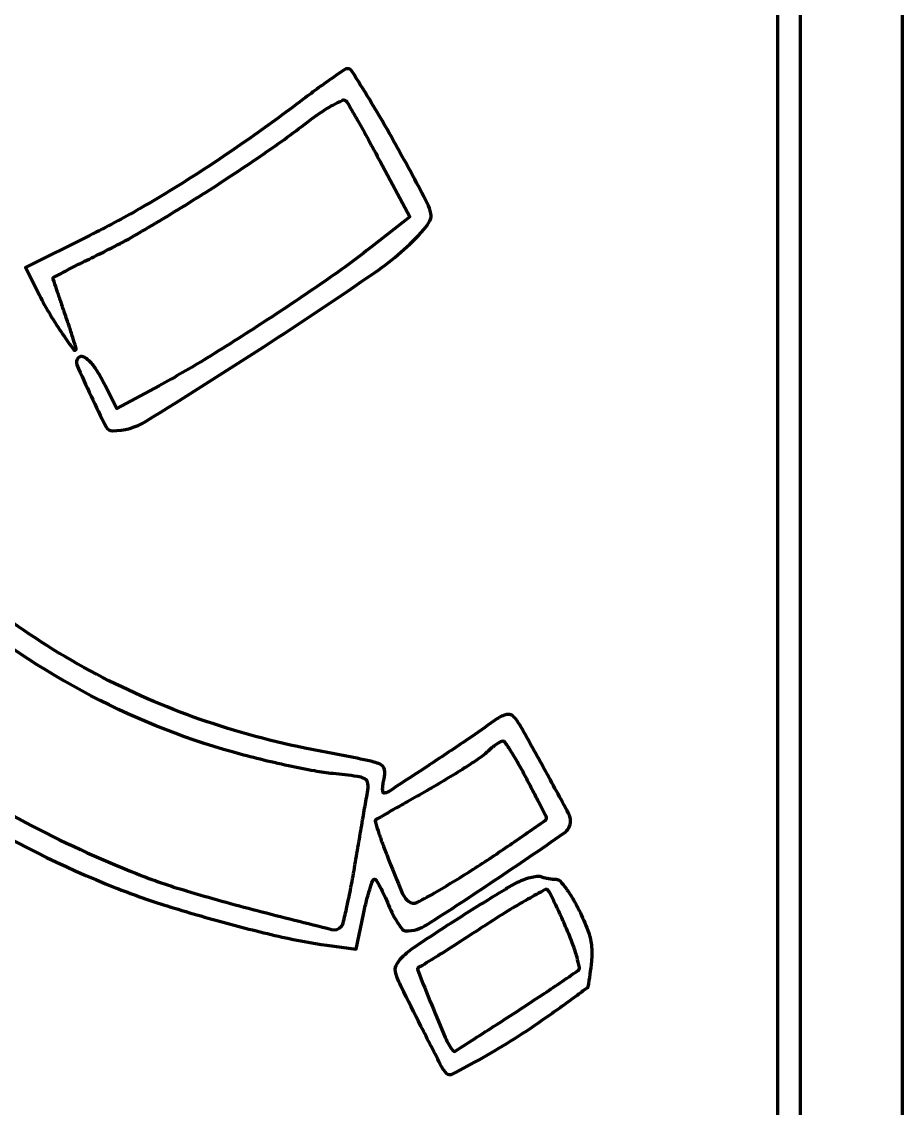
# Model space of a CAD drawing. Extents: x -683.2 to -647, y -482.4 to -428.5.
# Drawn here: x -652.3 to -647.03, y -475.09 to -468.58 of the extents above; entities that cross this region are included whole.
import ezdxf

# ---------------------------------------------------------------- set-up
doc = ezdxf.new("R2010")
doc.units = 0
doc.layers.add('layer0', color=255, linetype='CONTINUOUS', lineweight=100)
doc.layers.add('layer1', color=1, linetype='CONTINUOUS', lineweight=100)

msp = doc.modelspace()

# ---------------------------------------------------------------- linework, layer by layer
at = {"layer": 'layer0'}
for points in [[(-682.6423, -455.2877), (-682.6423, -481.7011), (-665.1423, -481.7011), (-647.6423, -481.7011), (-647.6423, -455.2877), (-647.6423, -428.8742), (-665.1423, -428.8742), (-682.6423, -428.8742), (-682.6423, -455.2877)], [(-676.345, -481.4272), (-676.4146, -481.5635), (-679.4596, -481.5635), (-682.5046, -481.5635), (-682.5046, -455.2877), (-682.5046, -429.0118), (-665.1423, -429.0118), (-647.7799, -429.0118), (-647.7799, -455.2877), (-647.7799, -481.5635), (-650.9962, -481.5635), (-654.2124, -481.5635), (-654.2333, -481.4344)], [(-650.1591, -469.4201), (-649.9816, -469.7521), (-650.2098, -469.9315)], [(-651.8972, -469.8633), (-652.2827, -470.0548), (-652.1982, -470.2214)], [(-651.481, -470.7624), (-651.7342, -470.899), (-651.8043, -470.7616)], [(-650.4781, -474.1114), (-650.3027, -474.1349), (-650.2584, -473.9259)]]:
    msp.add_lwpolyline(points, dxfattribs=at)
for points, knots in [([(-651.8043, -470.7616), (-651.8199, -470.7309), (-651.8368, -470.7009), (-651.8549, -470.6717), (-651.8549, -470.6717), (-651.8676, -470.651), (-651.8826, -470.6318), (-651.8997, -470.6145), (-651.8997, -470.6145), (-651.9102, -470.6037), (-651.923, -470.5953), (-651.9372, -470.5899), (-651.9372, -470.5899), (-651.9474, -470.586), (-651.959, -470.5885), (-651.9667, -470.5963), (-651.9667, -470.5963), (-651.9775, -470.607), (-651.9806, -470.6233), (-651.9745, -470.6372), (-651.9745, -470.6372), (-651.9471, -470.7001), (-651.9189, -470.7626), (-651.8896, -470.8247), (-651.8896, -470.8247), (-651.8605, -470.8867), (-651.8305, -470.9482), (-651.7995, -471.0093), (-651.7995, -471.0093), (-651.7923, -471.0235), (-651.7776, -471.0325), (-651.7616, -471.0325), (-651.7616, -471.0325), (-651.6902, -471.0325), (-651.6202, -471.0126), (-651.5596, -470.975), (-651.5596, -470.975), (-651.3233, -470.8288), (-651.0885, -470.6803), (-650.8551, -470.5296), (-650.8551, -470.5296), (-650.63, -470.3842), (-650.4072, -470.2352), (-650.1868, -470.0828), (-650.1868, -470.0828), (-650.0807, -470.0094), (-649.9833, -469.924), (-649.8967, -469.8283), (-649.8967, -469.8283), (-649.8825, -469.8126), (-649.8704, -469.795), (-649.8605, -469.7762), (-649.8605, -469.7762), (-649.8535, -469.7627), (-649.8513, -469.7471), (-649.8544, -469.7321), (-649.8544, -469.7321), (-649.8587, -469.7108), (-649.866, -469.6901), (-649.876, -469.6707), (-649.876, -469.6707), (-649.9042, -469.6158), (-649.933, -469.5612), (-649.9623, -469.5069), (-649.9623, -469.5069), (-650.0081, -469.422), (-650.0546, -469.3376), (-650.1021, -469.2536), (-650.1021, -469.2536), (-650.1412, -469.1843), (-650.1816, -469.1156), (-650.2231, -469.0477), (-650.2231, -469.0477), (-650.2576, -468.9914), (-650.2924, -468.9354), (-650.3276, -468.8796), (-650.3276, -468.8796), (-650.3335, -468.8702), (-650.3439, -468.8647), (-650.3549, -468.865), (-650.3549, -468.865), (-650.3549, -468.865), (-650.3549, -468.865), (-650.3549, -468.865)], [0, 0, 0, 0, 0.047619, 0.047619, 0.047619, 0.047619, 0.095238, 0.095238, 0.095238, 0.095238, 0.142857, 0.142857, 0.142857, 0.142857, 0.190476, 0.190476, 0.190476, 0.190476, 0.238095, 0.238095, 0.238095, 0.238095, 0.285714, 0.285714, 0.285714, 0.285714, 0.333333, 0.333333, 0.333333, 0.333333, 0.380952, 0.380952, 0.380952, 0.380952, 0.428571, 0.428571, 0.428571, 0.428571, 0.47619, 0.47619, 0.47619, 0.47619, 0.52381, 0.52381, 0.52381, 0.52381, 0.571429, 0.571429, 0.571429, 0.571429, 0.619048, 0.619048, 0.619048, 0.619048, 0.666667, 0.666667, 0.666667, 0.666667, 0.714286, 0.714286, 0.714286, 0.714286, 0.761905, 0.761905, 0.761905, 0.761905, 0.809524, 0.809524, 0.809524, 0.809524, 0.857143, 0.857143, 0.857143, 0.857143, 0.904762, 0.904762, 0.904762, 0.904762, 0.952381, 0.952381, 0.952381, 0.952381, 1, 1, 1, 1]), ([(-650.3549, -468.865), (-650.3605, -468.8651), (-650.366, -468.8669), (-650.3707, -468.8701), (-650.3707, -468.8701), (-650.3946, -468.8863), (-650.4184, -468.9026), (-650.4422, -468.9191), (-650.4422, -468.9191), (-650.4701, -468.9384), (-650.4977, -468.9581), (-650.5251, -468.9781), (-650.5251, -468.9781), (-650.5567, -469.0012), (-650.588, -469.0245), (-650.6191, -469.0481), (-650.6191, -469.0481), (-650.7297, -469.1319), (-650.8419, -469.2137), (-650.9555, -469.2933), (-650.9555, -469.2933), (-651.0634, -469.3688), (-651.1729, -469.442), (-651.2839, -469.5129), (-651.2839, -469.5129), (-651.3876, -469.579), (-651.4928, -469.6427), (-651.5995, -469.704), (-651.5995, -469.704), (-651.6971, -469.7601), (-651.7964, -469.8132), (-651.8972, -469.8633)], [0, 0, 0, 0, 0.125, 0.125, 0.125, 0.125, 0.25, 0.25, 0.25, 0.25, 0.375, 0.375, 0.375, 0.375, 0.5, 0.5, 0.5, 0.5, 0.625, 0.625, 0.625, 0.625, 0.75, 0.75, 0.75, 0.75, 0.875, 0.875, 0.875, 0.875, 1, 1, 1, 1]), ([(-652.1982, -470.2214), (-652.1783, -470.2607), (-652.1571, -470.2992), (-652.1345, -470.3369), (-652.1345, -470.3369), (-652.1107, -470.3768), (-652.0856, -470.416), (-652.0594, -470.4544), (-652.0594, -470.4544), (-652.0377, -470.4862), (-652.0153, -470.5174), (-651.9921, -470.5481), (-651.9921, -470.5481), (-651.9907, -470.55), (-651.9885, -470.5511), (-651.9861, -470.5511), (-651.9861, -470.5511), (-651.9819, -470.5511), (-651.9786, -470.5477), (-651.9786, -470.5435), (-651.9786, -470.5435), (-651.9786, -470.5395), (-651.9792, -470.5355), (-651.9803, -470.5317), (-651.9803, -470.5317), (-651.9865, -470.5121), (-651.9926, -470.4926), (-651.9988, -470.4731), (-651.9988, -470.4731), (-652.006, -470.4503), (-652.0134, -470.4276), (-652.021, -470.4049), (-652.021, -470.4049), (-652.0297, -470.3788), (-652.0385, -470.3529), (-652.0474, -470.327), (-652.0474, -470.327), (-652.0563, -470.3012), (-652.0651, -470.2755), (-652.0738, -470.2497), (-652.0738, -470.2497), (-652.0813, -470.2275), (-652.0887, -470.2053), (-652.096, -470.1831), (-652.096, -470.1831), (-652.1024, -470.1637), (-652.1088, -470.1442), (-652.1152, -470.1248), (-652.1152, -470.1248), (-652.1158, -470.1226), (-652.1162, -470.1203), (-652.1162, -470.1181), (-652.1162, -470.1181), (-652.1162, -470.1159), (-652.115, -470.1139), (-652.1131, -470.1129), (-652.1131, -470.1129), (-652.0864, -470.099), (-652.0596, -470.085), (-652.0328, -470.0712), (-652.0328, -470.0712), (-652.0024, -470.0554), (-651.9718, -470.0398), (-651.9412, -470.0245), (-651.9412, -470.0245), (-651.905, -470.0064), (-651.8687, -469.9886), (-651.8323, -469.9708), (-651.8323, -469.9708), (-651.7425, -469.9271), (-651.6544, -469.8798), (-651.5684, -469.829), (-651.5684, -469.829), (-651.4521, -469.7605), (-651.337, -469.6901), (-651.2231, -469.6178), (-651.2231, -469.6178), (-651.1055, -469.5432), (-650.9891, -469.4666), (-650.8741, -469.3881), (-650.8741, -469.3881), (-650.7784, -469.3229), (-650.6846, -469.2549), (-650.5929, -469.1843), (-650.5929, -469.1843), (-650.5669, -469.1643), (-650.5403, -469.1451), (-650.5132, -469.1266), (-650.5132, -469.1266), (-650.4901, -469.1109), (-650.4662, -469.0963), (-650.4417, -469.0828), (-650.4417, -469.0828), (-650.4227, -469.0724), (-650.4033, -469.0627), (-650.3834, -469.0538), (-650.3834, -469.0538), (-650.3765, -469.0507), (-650.3683, -469.0524), (-650.3632, -469.0581), (-650.3632, -469.0581), (-650.3569, -469.0652), (-650.3514, -469.0728), (-650.3467, -469.081), (-650.3467, -469.081), (-650.3284, -469.1129), (-650.3102, -469.1448), (-650.2922, -469.1768), (-650.2922, -469.1768), (-650.2709, -469.2146), (-650.2498, -469.2526), (-650.2289, -469.2907), (-650.2289, -469.2907), (-650.2054, -469.3337), (-650.1821, -469.3769), (-650.1591, -469.4201)], [0, 0, 0, 0, 0.034483, 0.034483, 0.034483, 0.034483, 0.068966, 0.068966, 0.068966, 0.068966, 0.103448, 0.103448, 0.103448, 0.103448, 0.137931, 0.137931, 0.137931, 0.137931, 0.172414, 0.172414, 0.172414, 0.172414, 0.206897, 0.206897, 0.206897, 0.206897, 0.241379, 0.241379, 0.241379, 0.241379, 0.275862, 0.275862, 0.275862, 0.275862, 0.310345, 0.310345, 0.310345, 0.310345, 0.344828, 0.344828, 0.344828, 0.344828, 0.37931, 0.37931, 0.37931, 0.37931, 0.413793, 0.413793, 0.413793, 0.413793, 0.448276, 0.448276, 0.448276, 0.448276, 0.482759, 0.482759, 0.482759, 0.482759, 0.517241, 0.517241, 0.517241, 0.517241, 0.551724, 0.551724, 0.551724, 0.551724, 0.586207, 0.586207, 0.586207, 0.586207, 0.62069, 0.62069, 0.62069, 0.62069, 0.655172, 0.655172, 0.655172, 0.655172, 0.689655, 0.689655, 0.689655, 0.689655, 0.724138, 0.724138, 0.724138, 0.724138, 0.758621, 0.758621, 0.758621, 0.758621, 0.793103, 0.793103, 0.793103, 0.793103, 0.827586, 0.827586, 0.827586, 0.827586, 0.862069, 0.862069, 0.862069, 0.862069, 0.896552, 0.896552, 0.896552, 0.896552, 0.931034, 0.931034, 0.931034, 0.931034, 0.965517, 0.965517, 0.965517, 0.965517, 1, 1, 1, 1]), ([(-650.1347, -473.2006), (-650.138, -473.2006), (-650.1408, -473.1983), (-650.1415, -473.1951), (-650.1415, -473.1951), (-650.1428, -473.1888), (-650.1434, -473.1823), (-650.1434, -473.1758), (-650.1434, -473.1758), (-650.1434, -473.1667), (-650.1427, -473.1575), (-650.1413, -473.1485), (-650.1413, -473.1485), (-650.1395, -473.1376), (-650.1373, -473.1268), (-650.1346, -473.1161), (-650.1346, -473.1161), (-650.13, -473.0977), (-650.1295, -473.0784), (-650.1329, -473.0597), (-650.1329, -473.0597), (-650.1356, -473.0455), (-650.1453, -473.0336), (-650.1588, -473.0281), (-650.1588, -473.0281), (-650.1831, -473.0182), (-650.2083, -473.0107), (-650.2341, -473.0055), (-650.2341, -473.0055), (-650.3452, -472.9833), (-650.4564, -472.9615), (-650.5676, -472.9398), (-650.5676, -472.9398), (-650.7943, -472.8958), (-651.0176, -472.8357), (-651.2358, -472.7598), (-651.2358, -472.7598), (-651.4496, -472.6855), (-651.6574, -472.5951), (-651.8575, -472.4893), (-651.8575, -472.4893), (-652.0566, -472.3841), (-652.2474, -472.2638), (-652.4283, -472.1295), (-652.4283, -472.1295), (-652.6113, -471.9936), (-652.784, -471.8444), (-652.9451, -471.6831), (-652.9451, -471.6831), (-653.0397, -471.5883), (-653.1302, -471.4893), (-653.2162, -471.3866), (-653.2162, -471.3866), (-653.3024, -471.2837), (-653.384, -471.1771), (-653.4609, -471.067), (-653.4609, -471.067), (-653.5417, -470.9514), (-653.6177, -470.8324), (-653.6887, -470.7104), (-653.6887, -470.7104), (-653.7665, -470.5768), (-653.8402, -470.4407), (-653.9095, -470.3024), (-653.9095, -470.3024), (-653.9388, -470.2439), (-653.9691, -470.1858), (-654.0001, -470.1283), (-654.0001, -470.1283), (-654.0233, -470.0853), (-654.048, -470.0431), (-654.0742, -470.0019), (-654.0742, -470.0019), (-654.0934, -469.9717), (-654.1135, -469.9422), (-654.1346, -469.9133), (-654.1346, -469.9133), (-654.1422, -469.903), (-654.1542, -469.8968), (-654.1671, -469.8968), (-654.1671, -469.8968), (-654.1789, -469.8968), (-654.1904, -469.9008), (-654.1996, -469.9081), (-654.1996, -469.9081), (-654.2284, -469.9308), (-654.2568, -469.954), (-654.2847, -469.9777), (-654.2847, -469.9777), (-654.3185, -470.0065), (-654.3516, -470.0362), (-654.3838, -470.0668), (-654.3838, -470.0668), (-654.4202, -470.1013), (-654.4559, -470.1365), (-654.491, -470.1723), (-654.491, -470.1723), (-654.5283, -470.2104), (-654.5653, -470.2488), (-654.6019, -470.2875), (-654.6019, -470.2875), (-654.639, -470.3266), (-654.6758, -470.366), (-654.7122, -470.4057), (-654.7122, -470.4057), (-654.7443, -470.4407), (-654.7761, -470.4759), (-654.8077, -470.5113), (-654.8077, -470.5113), (-654.8275, -470.5336), (-654.8468, -470.5565), (-654.8654, -470.58)], [0, 0, 0, 0, 0.035714, 0.035714, 0.035714, 0.035714, 0.071429, 0.071429, 0.071429, 0.071429, 0.107143, 0.107143, 0.107143, 0.107143, 0.142857, 0.142857, 0.142857, 0.142857, 0.178571, 0.178571, 0.178571, 0.178571, 0.214286, 0.214286, 0.214286, 0.214286, 0.25, 0.25, 0.25, 0.25, 0.285714, 0.285714, 0.285714, 0.285714, 0.321429, 0.321429, 0.321429, 0.321429, 0.357143, 0.357143, 0.357143, 0.357143, 0.392857, 0.392857, 0.392857, 0.392857, 0.428571, 0.428571, 0.428571, 0.428571, 0.464286, 0.464286, 0.464286, 0.464286, 0.5, 0.5, 0.5, 0.5, 0.535714, 0.535714, 0.535714, 0.535714, 0.571429, 0.571429, 0.571429, 0.571429, 0.607143, 0.607143, 0.607143, 0.607143, 0.642857, 0.642857, 0.642857, 0.642857, 0.678571, 0.678571, 0.678571, 0.678571, 0.714286, 0.714286, 0.714286, 0.714286, 0.75, 0.75, 0.75, 0.75, 0.785714, 0.785714, 0.785714, 0.785714, 0.821429, 0.821429, 0.821429, 0.821429, 0.857143, 0.857143, 0.857143, 0.857143, 0.892857, 0.892857, 0.892857, 0.892857, 0.928571, 0.928571, 0.928571, 0.928571, 0.964286, 0.964286, 0.964286, 0.964286, 1, 1, 1, 1]), ([(-650.2098, -469.9315), (-650.2943, -469.9979), (-650.3809, -470.0617), (-650.4693, -470.1229), (-650.4693, -470.1229), (-650.588, -470.2049), (-650.7077, -470.2854), (-650.8284, -470.3643), (-650.8284, -470.3643), (-650.9497, -470.4436), (-651.072, -470.5213), (-651.1953, -470.5974), (-651.1953, -470.5974), (-651.2889, -470.6552), (-651.3842, -470.7102), (-651.481, -470.7624)], [0, 0, 0, 0, 0.25, 0.25, 0.25, 0.25, 0.5, 0.5, 0.5, 0.5, 0.75, 0.75, 0.75, 0.75, 1, 1, 1, 1]), ([(-653.451, -471.2865), (-653.2463, -471.5573), (-653.0137, -471.8058), (-652.757, -472.0279), (-652.757, -472.0279), (-652.5073, -472.244), (-652.2347, -472.4324), (-651.9443, -472.5896), (-651.9443, -472.5896), (-651.6564, -472.7455), (-651.352, -472.8687), (-651.0367, -472.9571), (-651.0367, -472.9571), (-650.9838, -472.9719), (-650.9306, -472.9858), (-650.8772, -472.9989), (-650.8772, -472.9989), (-650.8207, -473.0127), (-650.764, -473.0256), (-650.7072, -473.0378), (-650.7072, -473.0378), (-650.6553, -473.0489), (-650.6032, -473.0592), (-650.551, -473.0688), (-650.551, -473.0688), (-650.5142, -473.0756), (-650.4771, -473.0809), (-650.4399, -473.0847), (-650.4399, -473.0847), (-650.3921, -473.0896), (-650.3444, -473.0951), (-650.2968, -473.1012), (-650.2968, -473.1012), (-650.2801, -473.1033), (-650.264, -473.1085), (-650.2493, -473.1165), (-650.2493, -473.1165), (-650.2392, -473.1221), (-650.2324, -473.1324), (-650.2314, -473.1439), (-650.2314, -473.1439), (-650.2299, -473.1617), (-650.2308, -473.1796), (-650.2341, -473.1971), (-650.2341, -473.1971), (-650.2375, -473.215), (-650.2407, -473.2329), (-650.2439, -473.2508), (-650.2439, -473.2508), (-650.2504, -473.2877), (-650.2568, -473.3246), (-650.2632, -473.3615), (-650.2632, -473.3615), (-650.2708, -473.4051), (-650.2783, -473.4488), (-650.2857, -473.4925), (-650.2857, -473.4925), (-650.2936, -473.5386), (-650.3014, -473.5847), (-650.3092, -473.6308), (-650.3092, -473.6308), (-650.3167, -473.6755), (-650.3247, -473.7201), (-650.3332, -473.7646), (-650.3332, -473.7646), (-650.3406, -473.8036), (-650.3487, -473.8426), (-650.3573, -473.8814), (-650.3573, -473.8814), (-650.3646, -473.9141), (-650.3721, -473.9467), (-650.3799, -473.9792), (-650.3799, -473.9792), (-650.3818, -473.9872), (-650.3858, -473.9946), (-650.3915, -474.0005), (-650.3915, -474.0005), (-650.4061, -474.0161), (-650.428, -474.0225), (-650.4487, -474.0173), (-650.4487, -474.0173), (-650.5975, -473.9804), (-650.746, -473.9427), (-650.8943, -473.9042), (-650.8943, -473.9042), (-651.0361, -473.8675), (-651.1772, -473.8283), (-651.3177, -473.7867), (-651.3177, -473.7867), (-651.419, -473.7566), (-651.519, -473.722), (-651.6172, -473.683), (-651.6172, -473.683), (-651.8439, -473.5929), (-652.0656, -473.4908), (-652.2814, -473.377), (-652.2814, -473.377), (-652.4918, -473.2662), (-652.6956, -473.1433), (-652.8918, -473.009), (-652.8918, -473.009), (-653.0817, -472.8791), (-653.2637, -472.7379), (-653.4368, -472.5862), (-653.4368, -472.5862), (-653.6035, -472.4403), (-653.7601, -472.2834), (-653.9058, -472.1166), (-653.9058, -472.1166), (-654.0083, -471.9992), (-654.1051, -471.8769), (-654.1958, -471.7502), (-654.1958, -471.7502), (-654.3022, -471.6015), (-654.4042, -471.4498), (-654.5015, -471.295), (-654.5015, -471.295), (-654.594, -471.148), (-654.684, -470.9995), (-654.7716, -470.8495), (-654.7716, -470.8495), (-654.7971, -470.8058), (-654.8051, -470.754), (-654.7939, -470.7046), (-654.7939, -470.7046), (-654.7894, -470.6844), (-654.7798, -470.6658), (-654.7662, -470.6503), (-654.7662, -470.6503), (-654.6786, -470.5508), (-654.5906, -470.4517), (-654.5024, -470.3528), (-654.5024, -470.3528), (-654.4123, -470.2517), (-654.322, -470.1508), (-654.2314, -470.0502), (-654.2314, -470.0502), (-654.2225, -470.0402), (-654.2097, -470.0345), (-654.1962, -470.0345), (-654.1962, -470.0345), (-654.1927, -470.0345), (-654.1895, -470.0363), (-654.1879, -470.0394), (-654.1879, -470.0394), (-654.17, -470.0723), (-654.1523, -470.1052), (-654.1346, -470.1381), (-654.1346, -470.1381), (-654.1144, -470.1758), (-654.0945, -470.2138), (-654.075, -470.252), (-654.075, -470.252), (-654.052, -470.2969), (-654.0293, -470.342), (-654.0069, -470.3872), (-654.0069, -470.3872), (-653.85, -470.7036), (-653.6639, -471.0047), (-653.451, -471.2865), (-653.451, -471.2865), (-653.451, -471.2865), (-653.451, -471.2865), (-653.451, -471.2865)], [0, 0, 0, 0, 0.02439, 0.02439, 0.02439, 0.02439, 0.04878, 0.04878, 0.04878, 0.04878, 0.073171, 0.073171, 0.073171, 0.073171, 0.097561, 0.097561, 0.097561, 0.097561, 0.121951, 0.121951, 0.121951, 0.121951, 0.146341, 0.146341, 0.146341, 0.146341, 0.170732, 0.170732, 0.170732, 0.170732, 0.195122, 0.195122, 0.195122, 0.195122, 0.219512, 0.219512, 0.219512, 0.219512, 0.243902, 0.243902, 0.243902, 0.243902, 0.268293, 0.268293, 0.268293, 0.268293, 0.292683, 0.292683, 0.292683, 0.292683, 0.317073, 0.317073, 0.317073, 0.317073, 0.341463, 0.341463, 0.341463, 0.341463, 0.365854, 0.365854, 0.365854, 0.365854, 0.390244, 0.390244, 0.390244, 0.390244, 0.414634, 0.414634, 0.414634, 0.414634, 0.439024, 0.439024, 0.439024, 0.439024, 0.463415, 0.463415, 0.463415, 0.463415, 0.487805, 0.487805, 0.487805, 0.487805, 0.512195, 0.512195, 0.512195, 0.512195, 0.536585, 0.536585, 0.536585, 0.536585, 0.560976, 0.560976, 0.560976, 0.560976, 0.585366, 0.585366, 0.585366, 0.585366, 0.609756, 0.609756, 0.609756, 0.609756, 0.634146, 0.634146, 0.634146, 0.634146, 0.658537, 0.658537, 0.658537, 0.658537, 0.682927, 0.682927, 0.682927, 0.682927, 0.707317, 0.707317, 0.707317, 0.707317, 0.731707, 0.731707, 0.731707, 0.731707, 0.756098, 0.756098, 0.756098, 0.756098, 0.780488, 0.780488, 0.780488, 0.780488, 0.804878, 0.804878, 0.804878, 0.804878, 0.829268, 0.829268, 0.829268, 0.829268, 0.853659, 0.853659, 0.853659, 0.853659, 0.878049, 0.878049, 0.878049, 0.878049, 0.902439, 0.902439, 0.902439, 0.902439, 0.926829, 0.926829, 0.926829, 0.926829, 0.951219, 0.951219, 0.951219, 0.951219, 0.97561, 0.97561, 0.97561, 0.97561, 1, 1, 1, 1]), ([(-654.7562, -471.096), (-654.585, -471.4034), (-654.3896, -471.6967), (-654.1718, -471.9731), (-654.1718, -471.9731), (-653.962, -472.2394), (-653.7289, -472.4865), (-653.4752, -472.7113), (-653.4752, -472.7113), (-653.2236, -472.9344), (-652.9523, -473.1344), (-652.6648, -473.3089), (-652.6648, -473.3089), (-652.3706, -473.4874), (-652.0619, -473.6409), (-651.742, -473.7679), (-651.742, -473.7679), (-651.6481, -473.8051), (-651.5528, -473.8389), (-651.4564, -473.8693), (-651.4564, -473.8693), (-651.3376, -473.9066), (-651.2183, -473.9416), (-651.0981, -473.9742), (-651.0981, -473.9742), (-650.9809, -474.0061), (-650.863, -474.0357), (-650.7446, -474.063), (-650.7446, -474.063), (-650.6566, -474.0833), (-650.5676, -474.0994), (-650.4781, -474.1114)], [0, 0, 0, 0, 0.125, 0.125, 0.125, 0.125, 0.25, 0.25, 0.25, 0.25, 0.375, 0.375, 0.375, 0.375, 0.5, 0.5, 0.5, 0.5, 0.625, 0.625, 0.625, 0.625, 0.75, 0.75, 0.75, 0.75, 0.875, 0.875, 0.875, 0.875, 1, 1, 1, 1]), ([(-650.2584, -473.9259), (-650.2527, -473.899), (-650.2465, -473.8723), (-650.2398, -473.8457), (-650.2398, -473.8457), (-650.2341, -473.8231), (-650.2278, -473.8006), (-650.2208, -473.7783), (-650.2208, -473.7783), (-650.2151, -473.7601), (-650.2091, -473.742), (-650.2028, -473.724), (-650.2028, -473.724), (-650.2013, -473.7198), (-650.1973, -473.7169), (-650.1929, -473.717), (-650.1929, -473.717), (-650.1884, -473.717), (-650.1843, -473.7194), (-650.182, -473.7231), (-650.182, -473.7231), (-650.1741, -473.7361), (-650.1666, -473.7492), (-650.1593, -473.7625), (-650.1593, -473.7625), (-650.1503, -473.7789), (-650.1419, -473.7956), (-650.134, -473.8125), (-650.134, -473.8125), (-650.125, -473.8321), (-650.1163, -473.8519), (-650.1082, -473.8719), (-650.1082, -473.8719), (-650.0999, -473.892), (-650.0908, -473.9117), (-650.0808, -473.9311), (-650.0808, -473.9311), (-650.072, -473.9484), (-650.0622, -473.9651), (-650.0514, -473.9811), (-650.0514, -473.9811), (-650.0428, -473.9939), (-650.0336, -474.0061), (-650.0236, -474.0177), (-650.0236, -474.0177), (-650.0188, -474.0233), (-650.0118, -474.0266), (-650.0043, -474.0266), (-650.0043, -474.0266), (-649.9602, -474.0266), (-649.9169, -474.014), (-649.8798, -473.9902), (-649.8798, -473.9902), (-649.7427, -473.9027), (-649.6068, -473.8137), (-649.4717, -473.7233), (-649.4717, -473.7233), (-649.3331, -473.6305), (-649.1954, -473.5366), (-649.0583, -473.4417), (-649.0583, -473.4417), (-649.0336, -473.4246), (-649.0189, -473.3965), (-649.0189, -473.3664), (-649.0189, -473.3664), (-649.0189, -473.3512), (-649.0227, -473.3361), (-649.03, -473.3227), (-649.03, -473.3227), (-649.0782, -473.2337), (-649.1267, -473.1449), (-649.1755, -473.0562), (-649.1755, -473.0562), (-649.2225, -472.9706), (-649.27, -472.8853), (-649.3178, -472.8002), (-649.3178, -472.8002), (-649.3303, -472.778), (-649.3457, -472.7575), (-649.3636, -472.7394), (-649.3636, -472.7394), (-649.3683, -472.7345), (-649.3747, -472.7315), (-649.3815, -472.731), (-649.3815, -472.731), (-649.3903, -472.7302), (-649.3991, -472.7309), (-649.4077, -472.733), (-649.4077, -472.733), (-649.4186, -472.7357), (-649.4293, -472.7397), (-649.4393, -472.745), (-649.4393, -472.745), (-649.4511, -472.7512), (-649.4625, -472.7583), (-649.4733, -472.7662), (-649.4733, -472.7662), (-649.5256, -472.8046), (-649.5787, -472.842), (-649.6325, -472.8784), (-649.6325, -472.8784), (-649.7084, -472.9297), (-649.7847, -472.9806), (-649.8613, -473.0309), (-649.8613, -473.0309), (-649.9437, -473.085), (-650.0261, -473.139), (-650.1086, -473.1929), (-650.1086, -473.1929), (-650.1163, -473.1979), (-650.1254, -473.2006), (-650.1347, -473.2006), (-650.1347, -473.2006), (-650.1347, -473.2006), (-650.1347, -473.2006), (-650.1347, -473.2006)], [0, 0, 0, 0, 0.034483, 0.034483, 0.034483, 0.034483, 0.068966, 0.068966, 0.068966, 0.068966, 0.103448, 0.103448, 0.103448, 0.103448, 0.137931, 0.137931, 0.137931, 0.137931, 0.172414, 0.172414, 0.172414, 0.172414, 0.206897, 0.206897, 0.206897, 0.206897, 0.241379, 0.241379, 0.241379, 0.241379, 0.275862, 0.275862, 0.275862, 0.275862, 0.310345, 0.310345, 0.310345, 0.310345, 0.344828, 0.344828, 0.344828, 0.344828, 0.37931, 0.37931, 0.37931, 0.37931, 0.413793, 0.413793, 0.413793, 0.413793, 0.448276, 0.448276, 0.448276, 0.448276, 0.482759, 0.482759, 0.482759, 0.482759, 0.517241, 0.517241, 0.517241, 0.517241, 0.551724, 0.551724, 0.551724, 0.551724, 0.586207, 0.586207, 0.586207, 0.586207, 0.62069, 0.62069, 0.62069, 0.62069, 0.655172, 0.655172, 0.655172, 0.655172, 0.689655, 0.689655, 0.689655, 0.689655, 0.724138, 0.724138, 0.724138, 0.724138, 0.758621, 0.758621, 0.758621, 0.758621, 0.793103, 0.793103, 0.793103, 0.793103, 0.827586, 0.827586, 0.827586, 0.827586, 0.862069, 0.862069, 0.862069, 0.862069, 0.896552, 0.896552, 0.896552, 0.896552, 0.931034, 0.931034, 0.931034, 0.931034, 0.965517, 0.965517, 0.965517, 0.965517, 1, 1, 1, 1]), ([(-650.1849, -473.3612), (-650.1815, -473.3589), (-650.178, -473.3567), (-650.1745, -473.3547), (-650.1745, -473.3547), (-650.1462, -473.3385), (-650.118, -473.3224), (-650.0897, -473.3062), (-650.0897, -473.3062), (-650.0573, -473.2877), (-650.0248, -473.2692), (-649.9923, -473.2508), (-649.9923, -473.2508), (-649.9547, -473.2294), (-649.9169, -473.208), (-649.8793, -473.1867), (-649.8793, -473.1867), (-649.84, -473.1645), (-649.801, -473.1418), (-649.7623, -473.1186), (-649.7623, -473.1186), (-649.7254, -473.0965), (-649.6889, -473.0739), (-649.6527, -473.0507), (-649.6527, -473.0507), (-649.6221, -473.0311), (-649.5917, -473.0111), (-649.5617, -472.9908), (-649.5617, -472.9908), (-649.5464, -472.9804), (-649.5321, -472.9688), (-649.5189, -472.9561), (-649.5189, -472.9561), (-649.5098, -472.9474), (-649.5005, -472.9391), (-649.4909, -472.9311), (-649.4909, -472.9311), (-649.482, -472.9237), (-649.4727, -472.9167), (-649.4632, -472.91), (-649.4632, -472.91), (-649.4553, -472.9046), (-649.4472, -472.8994), (-649.4388, -472.8947), (-649.4388, -472.8947), (-649.4346, -472.8922), (-649.4297, -472.8909), (-649.4247, -472.8909), (-649.4247, -472.8909), (-649.4189, -472.8909), (-649.4136, -472.8937), (-649.4103, -472.8985), (-649.4103, -472.8985), (-649.3976, -472.9168), (-649.3853, -472.9353), (-649.3732, -472.9541), (-649.3732, -472.9541), (-649.3586, -472.9768), (-649.3445, -473), (-649.3312, -473.0236), (-649.3312, -473.0236), (-649.3157, -473.0508), (-649.3008, -473.0782), (-649.2863, -473.106), (-649.2863, -473.106), (-649.2718, -473.1339), (-649.2572, -473.1619), (-649.2427, -473.1899), (-649.2427, -473.1899), (-649.2299, -473.2145), (-649.217, -473.2392), (-649.2043, -473.2638), (-649.2043, -473.2638), (-649.1934, -473.2848), (-649.1826, -473.3058), (-649.1717, -473.3268), (-649.1717, -473.3268), (-649.1692, -473.3315), (-649.1668, -473.3364), (-649.1644, -473.3412), (-649.1644, -473.3412), (-649.1603, -473.3496), (-649.163, -473.3597), (-649.1706, -473.3651), (-649.1706, -473.3651), (-649.2403, -473.4138), (-649.3101, -473.4622), (-649.3802, -473.5103), (-649.3802, -473.5103), (-649.4531, -473.5604), (-649.5269, -473.6093), (-649.6014, -473.657), (-649.6014, -473.657), (-649.6728, -473.7027), (-649.7451, -473.7471), (-649.8181, -473.7902), (-649.8181, -473.7902), (-649.8575, -473.8135), (-649.8979, -473.8352), (-649.9392, -473.8552), (-649.9392, -473.8552), (-649.9547, -473.8627), (-649.973, -473.861), (-649.9868, -473.8509), (-649.9868, -473.8509), (-650.0034, -473.8387), (-650.0163, -473.8222), (-650.0242, -473.8033), (-650.0242, -473.8033), (-650.0565, -473.7256), (-650.0881, -473.6476), (-650.1191, -473.5694), (-650.1191, -473.5694), (-650.1292, -473.5438), (-650.139, -473.5182), (-650.1484, -473.4924), (-650.1484, -473.4924), (-650.1564, -473.4704), (-650.1639, -473.4483), (-650.171, -473.4261), (-650.171, -473.4261), (-650.1768, -473.4075), (-650.1826, -473.3888), (-650.188, -473.3701), (-650.188, -473.3701), (-650.189, -473.3668), (-650.1877, -473.3632), (-650.1849, -473.3612), (-650.1849, -473.3612), (-650.1849, -473.3612), (-650.1849, -473.3612), (-650.1849, -473.3612)], [0, 0, 0, 0, 0.030303, 0.030303, 0.030303, 0.030303, 0.060606, 0.060606, 0.060606, 0.060606, 0.090909, 0.090909, 0.090909, 0.090909, 0.121212, 0.121212, 0.121212, 0.121212, 0.151515, 0.151515, 0.151515, 0.151515, 0.181818, 0.181818, 0.181818, 0.181818, 0.212121, 0.212121, 0.212121, 0.212121, 0.242424, 0.242424, 0.242424, 0.242424, 0.272727, 0.272727, 0.272727, 0.272727, 0.30303, 0.30303, 0.30303, 0.30303, 0.333333, 0.333333, 0.333333, 0.333333, 0.363636, 0.363636, 0.363636, 0.363636, 0.393939, 0.393939, 0.393939, 0.393939, 0.424242, 0.424242, 0.424242, 0.424242, 0.454545, 0.454545, 0.454545, 0.454545, 0.484848, 0.484848, 0.484848, 0.484848, 0.515152, 0.515152, 0.515152, 0.515152, 0.545455, 0.545455, 0.545455, 0.545455, 0.575758, 0.575758, 0.575758, 0.575758, 0.606061, 0.606061, 0.606061, 0.606061, 0.636364, 0.636364, 0.636364, 0.636364, 0.666667, 0.666667, 0.666667, 0.666667, 0.69697, 0.69697, 0.69697, 0.69697, 0.727273, 0.727273, 0.727273, 0.727273, 0.757576, 0.757576, 0.757576, 0.757576, 0.787879, 0.787879, 0.787879, 0.787879, 0.818182, 0.818182, 0.818182, 0.818182, 0.848485, 0.848485, 0.848485, 0.848485, 0.878788, 0.878788, 0.878788, 0.878788, 0.909091, 0.909091, 0.909091, 0.909091, 0.939394, 0.939394, 0.939394, 0.939394, 0.969697, 0.969697, 0.969697, 0.969697, 1, 1, 1, 1]), ([(-649.6385, -473.9182), (-649.6819, -473.9457), (-649.7252, -473.9733), (-649.7684, -474.0011), (-649.7684, -474.0011), (-649.8282, -474.0397), (-649.8877, -474.079), (-649.9467, -474.119), (-649.9467, -474.119), (-649.9753, -474.1383), (-650.0023, -474.16), (-650.0275, -474.1837), (-650.0275, -474.1837), (-650.0421, -474.1975), (-650.0538, -474.214), (-650.062, -474.2324), (-650.062, -474.2324), (-650.0687, -474.2475), (-650.0696, -474.2645), (-650.0646, -474.2803), (-650.0646, -474.2803), (-650.0558, -474.3082), (-650.0449, -474.3354), (-650.0319, -474.3617), (-650.0319, -474.3617), (-649.9932, -474.4398), (-649.9541, -474.5177), (-649.9147, -474.5955), (-649.9147, -474.5955), (-649.8736, -474.6765), (-649.8322, -474.7575), (-649.7906, -474.8383), (-649.7906, -474.8383), (-649.7829, -474.8534), (-649.7728, -474.8672), (-649.7609, -474.8792), (-649.7609, -474.8792), (-649.7517, -474.8883), (-649.7377, -474.8904), (-649.7263, -474.8843), (-649.7263, -474.8843), (-649.6666, -474.8526), (-649.6072, -474.8202), (-649.5482, -474.787), (-649.5482, -474.787), (-649.4827, -474.7503), (-649.4182, -474.7119), (-649.3548, -474.6718), (-649.3548, -474.6718), (-649.2905, -474.6311), (-649.2273, -474.5888), (-649.1652, -474.545), (-649.1652, -474.545), (-649.1331, -474.5224), (-649.1012, -474.4998), (-649.0694, -474.477), (-649.0694, -474.477), (-649.0424, -474.4576), (-649.0154, -474.4381), (-648.9885, -474.4184), (-648.9885, -474.4184), (-648.9648, -474.401), (-648.941, -474.3836), (-648.9174, -474.3661), (-648.9174, -474.3661), (-648.9158, -474.365), (-648.9147, -474.3632), (-648.9143, -474.3612), (-648.9143, -474.3612), (-648.9058, -474.3106), (-648.8988, -474.2598), (-648.8933, -474.2088), (-648.8933, -474.2088), (-648.8898, -474.1764), (-648.89, -474.1438), (-648.8937, -474.1115), (-648.8937, -474.1115), (-648.8972, -474.0811), (-648.9044, -474.0513), (-648.9153, -474.0228), (-648.9153, -474.0228), (-648.9306, -473.9825), (-648.9478, -473.9429), (-648.9667, -473.9042), (-648.9667, -473.9042), (-648.9786, -473.8798), (-648.9915, -473.8559), (-649.0052, -473.8324), (-649.0052, -473.8324), (-649.0174, -473.8116), (-649.0307, -473.7914), (-649.045, -473.7719), (-649.045, -473.7719), (-649.0565, -473.7564), (-649.0687, -473.7414), (-649.0815, -473.7271), (-649.0815, -473.7271), (-649.0875, -473.7206), (-649.0958, -473.7169), (-649.1046, -473.7169), (-649.1046, -473.7169), (-649.1116, -473.7169), (-649.1187, -473.7165), (-649.1257, -473.7157), (-649.1257, -473.7157), (-649.1341, -473.7148), (-649.1425, -473.7136), (-649.1508, -473.7122), (-649.1508, -473.7122), (-649.1592, -473.7107), (-649.1675, -473.709), (-649.1758, -473.707), (-649.1758, -473.707), (-649.1829, -473.7054), (-649.1899, -473.7033), (-649.1967, -473.7009), (-649.1967, -473.7009), (-649.2046, -473.6982), (-649.213, -473.6974), (-649.2212, -473.6984), (-649.2212, -473.6984), (-649.2341, -473.7001), (-649.2469, -473.7026), (-649.2595, -473.7059), (-649.2595, -473.7059), (-649.2742, -473.7097), (-649.2888, -473.7145), (-649.3029, -473.7202), (-649.3029, -473.7202), (-649.3176, -473.726), (-649.3319, -473.7327), (-649.3458, -473.7401), (-649.3458, -473.7401), (-649.3657, -473.7507), (-649.3852, -473.7618), (-649.4044, -473.7734), (-649.4044, -473.7734), (-649.4406, -473.7953), (-649.4766, -473.8173), (-649.5125, -473.8395), (-649.5125, -473.8395), (-649.5547, -473.8655), (-649.5967, -473.8918), (-649.6385, -473.9182), (-649.6385, -473.9182), (-649.6385, -473.9182), (-649.6385, -473.9182), (-649.6385, -473.9182)], [0, 0, 0, 0, 0.027027, 0.027027, 0.027027, 0.027027, 0.054054, 0.054054, 0.054054, 0.054054, 0.081081, 0.081081, 0.081081, 0.081081, 0.108108, 0.108108, 0.108108, 0.108108, 0.135135, 0.135135, 0.135135, 0.135135, 0.162162, 0.162162, 0.162162, 0.162162, 0.189189, 0.189189, 0.189189, 0.189189, 0.216216, 0.216216, 0.216216, 0.216216, 0.243243, 0.243243, 0.243243, 0.243243, 0.27027, 0.27027, 0.27027, 0.27027, 0.297297, 0.297297, 0.297297, 0.297297, 0.324324, 0.324324, 0.324324, 0.324324, 0.351351, 0.351351, 0.351351, 0.351351, 0.378378, 0.378378, 0.378378, 0.378378, 0.405405, 0.405405, 0.405405, 0.405405, 0.432432, 0.432432, 0.432432, 0.432432, 0.459459, 0.459459, 0.459459, 0.459459, 0.486486, 0.486486, 0.486486, 0.486486, 0.513514, 0.513514, 0.513514, 0.513514, 0.540541, 0.540541, 0.540541, 0.540541, 0.567568, 0.567568, 0.567568, 0.567568, 0.594595, 0.594595, 0.594595, 0.594595, 0.621622, 0.621622, 0.621622, 0.621622, 0.648649, 0.648649, 0.648649, 0.648649, 0.675676, 0.675676, 0.675676, 0.675676, 0.702703, 0.702703, 0.702703, 0.702703, 0.72973, 0.72973, 0.72973, 0.72973, 0.756757, 0.756757, 0.756757, 0.756757, 0.783784, 0.783784, 0.783784, 0.783784, 0.810811, 0.810811, 0.810811, 0.810811, 0.837838, 0.837838, 0.837838, 0.837838, 0.864865, 0.864865, 0.864865, 0.864865, 0.891892, 0.891892, 0.891892, 0.891892, 0.918919, 0.918919, 0.918919, 0.918919, 0.945946, 0.945946, 0.945946, 0.945946, 0.972973, 0.972973, 0.972973, 0.972973, 1, 1, 1, 1]), ([(-649.5351, -473.9968), (-649.4888, -473.9666), (-649.4421, -473.9369), (-649.3951, -473.9078), (-649.3951, -473.9078), (-649.3553, -473.8832), (-649.3149, -473.8594), (-649.274, -473.8364), (-649.274, -473.8364), (-649.2398, -473.817), (-649.2053, -473.798), (-649.1707, -473.7792), (-649.1707, -473.7792), (-649.1652, -473.7762), (-649.1583, -473.7773), (-649.1539, -473.7819), (-649.1539, -473.7819), (-649.1494, -473.7867), (-649.1455, -473.7922), (-649.1426, -473.7982), (-649.1426, -473.7982), (-649.1322, -473.8191), (-649.1219, -473.8401), (-649.1118, -473.8611), (-649.1118, -473.8611), (-649.0997, -473.8862), (-649.088, -473.9114), (-649.0764, -473.9366), (-649.0764, -473.9366), (-649.0635, -473.9651), (-649.0508, -473.9936), (-649.0383, -474.0222), (-649.0383, -474.0222), (-649.0259, -474.0504), (-649.0144, -474.0789), (-649.0038, -474.1078), (-649.0038, -474.1078), (-648.9946, -474.1326), (-648.9866, -474.1579), (-648.9797, -474.1834), (-648.9797, -474.1834), (-648.9743, -474.2035), (-648.9697, -474.2238), (-648.9658, -474.2443), (-648.9658, -474.2443), (-648.9644, -474.2515), (-648.9675, -474.2589), (-648.9735, -474.2631), (-648.9735, -474.2631), (-649.0452, -474.3129), (-649.1174, -474.3618), (-649.1901, -474.41), (-649.1901, -474.41), (-649.2744, -474.4659), (-649.359, -474.5211), (-649.444, -474.5758), (-649.444, -474.5758), (-649.5324, -474.6326), (-649.6208, -474.6894), (-649.7092, -474.7461), (-649.7092, -474.7461), (-649.7131, -474.7486), (-649.7184, -474.7477), (-649.7213, -474.744), (-649.7213, -474.744), (-649.7401, -474.7195), (-649.7559, -474.6928), (-649.7682, -474.6645), (-649.7682, -474.6645), (-649.7962, -474.6004), (-649.8233, -474.5359), (-649.8495, -474.4711), (-649.8495, -474.4711), (-649.8777, -474.4014), (-649.9056, -474.3315), (-649.9332, -474.2615), (-649.9332, -474.2615), (-649.9332, -474.2613), (-649.9333, -474.261), (-649.9334, -474.2608), (-649.9334, -474.2608), (-649.936, -474.2531), (-649.9319, -474.2447), (-649.9242, -474.2421), (-649.9242, -474.2421), (-649.9173, -474.2397), (-649.9107, -474.2366), (-649.9045, -474.2327), (-649.9045, -474.2327), (-649.8691, -474.2106), (-649.8338, -474.1884), (-649.7985, -474.1661), (-649.7985, -474.1661), (-649.7574, -474.1402), (-649.7164, -474.1141), (-649.6756, -474.0878), (-649.6756, -474.0878), (-649.6287, -474.0576), (-649.5818, -474.0273), (-649.5351, -473.9968), (-649.5351, -473.9968), (-649.5351, -473.9968), (-649.5351, -473.9968), (-649.5351, -473.9968)], [0, 0, 0, 0, 0.038462, 0.038462, 0.038462, 0.038462, 0.076923, 0.076923, 0.076923, 0.076923, 0.115385, 0.115385, 0.115385, 0.115385, 0.153846, 0.153846, 0.153846, 0.153846, 0.192308, 0.192308, 0.192308, 0.192308, 0.230769, 0.230769, 0.230769, 0.230769, 0.269231, 0.269231, 0.269231, 0.269231, 0.307692, 0.307692, 0.307692, 0.307692, 0.346154, 0.346154, 0.346154, 0.346154, 0.384615, 0.384615, 0.384615, 0.384615, 0.423077, 0.423077, 0.423077, 0.423077, 0.461538, 0.461538, 0.461538, 0.461538, 0.5, 0.5, 0.5, 0.5, 0.538462, 0.538462, 0.538462, 0.538462, 0.576923, 0.576923, 0.576923, 0.576923, 0.615385, 0.615385, 0.615385, 0.615385, 0.653846, 0.653846, 0.653846, 0.653846, 0.692308, 0.692308, 0.692308, 0.692308, 0.730769, 0.730769, 0.730769, 0.730769, 0.769231, 0.769231, 0.769231, 0.769231, 0.807692, 0.807692, 0.807692, 0.807692, 0.846154, 0.846154, 0.846154, 0.846154, 0.884615, 0.884615, 0.884615, 0.884615, 0.923077, 0.923077, 0.923077, 0.923077, 0.961538, 0.961538, 0.961538, 0.961538, 1, 1, 1, 1])]:
    msp.add_open_spline(points, degree=3, knots=knots, dxfattribs=at)
at = {"layer": 'layer1'}
msp.add_lwpolyline([(-683.2351, -428.5273), (-647.0322, -428.5273), (-647.0322, -482.3772), (-683.2351, -482.3772), (-683.2351, -428.5273)], dxfattribs=at)

doc.saveas('drawing.dxf')
